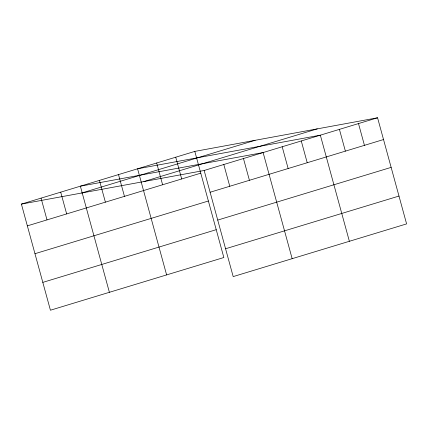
<?xml version="1.0" encoding="UTF-8"?>
<svg xmlns="http://www.w3.org/2000/svg" width="428" height="428" viewBox="0 0 428 428"><rect width="100%" height="100%" fill="white"/><g stroke="black" fill="none" stroke-linecap="round" stroke-linejoin="round"><path stroke-width="0.64" d="M21.4 204.103L194.81 151.405L377.571 117.78L406.6 223.898L233.19 276.595L204.156 170.478L21.4 204.103L50.429 310.22L223.844 257.522L194.81 151.405M81.711 193.007L255.12 140.309M143.845 181.574L317.26 128.876M204.156 170.478L377.571 117.78M27.355 225.866L200.764 173.169M210.111 192.242L383.525 139.544M34.968 253.702L208.383 201.005M217.729 220.078L391.139 167.38M42.816 282.378L216.226 229.686M225.572 248.759L398.987 196.061M358.493 123.58L364.447 145.343M339.42 129.374L345.375 151.138M349.376 241.29L320.342 135.173L137.586 168.793L166.615 274.91M301.269 140.967L307.224 162.731M282.191 146.767L288.146 168.525M292.147 258.678L263.118 152.561L80.362 186.185L109.391 292.303M243.462 158.531L249.417 180.295M223.812 164.507L229.766 186.266M175.737 157.204L181.691 178.963M156.664 162.998L162.613 184.762M118.513 174.592L124.462 196.356M99.435 180.386L105.39 202.15M60.706 192.156L66.661 213.92M41.056 198.127L47.005 219.89"/></g></svg>
